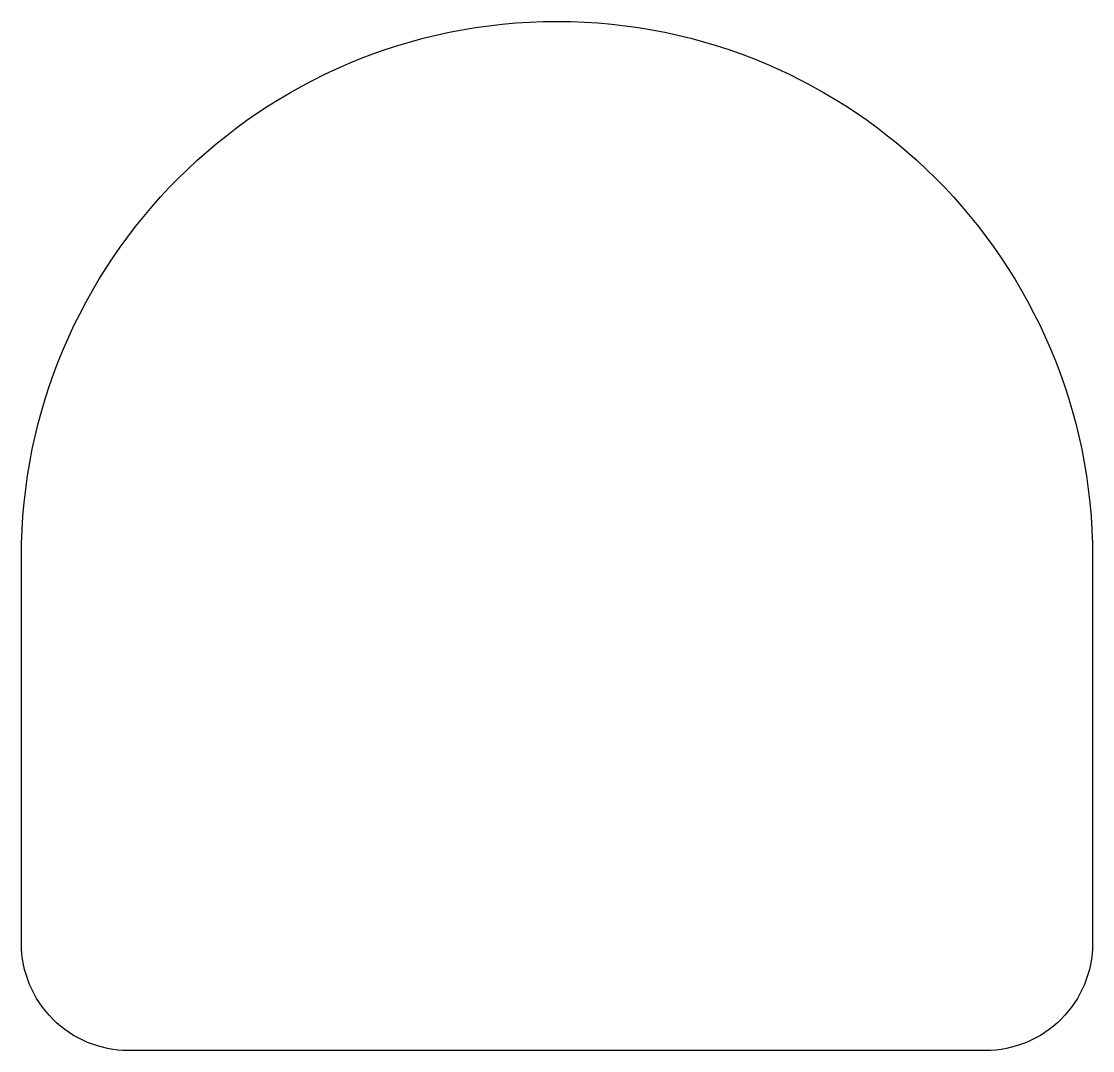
# Model space of a CAD drawing. Header units: millimetres. Extents: x -5 to 45, y 0 to 48.
import ezdxf

# ---------------------------------------------------------------- set-up
doc = ezdxf.new("R2010")
doc.units = ezdxf.units.MM

msp = doc.modelspace()

# ---------------------------------------------------------------- linework, layer by layer
at = {"layer": 'OUTER_PROFILES'}
msp.add_lwpolyline([(40, 0), (0, 0, -0.414214), (-5, 5), (-5, 23.013, -1), (45, 23.013), (45, 5, -0.414214)], format="xyb", close=True, dxfattribs=at)

doc.saveas('drawing.dxf')
